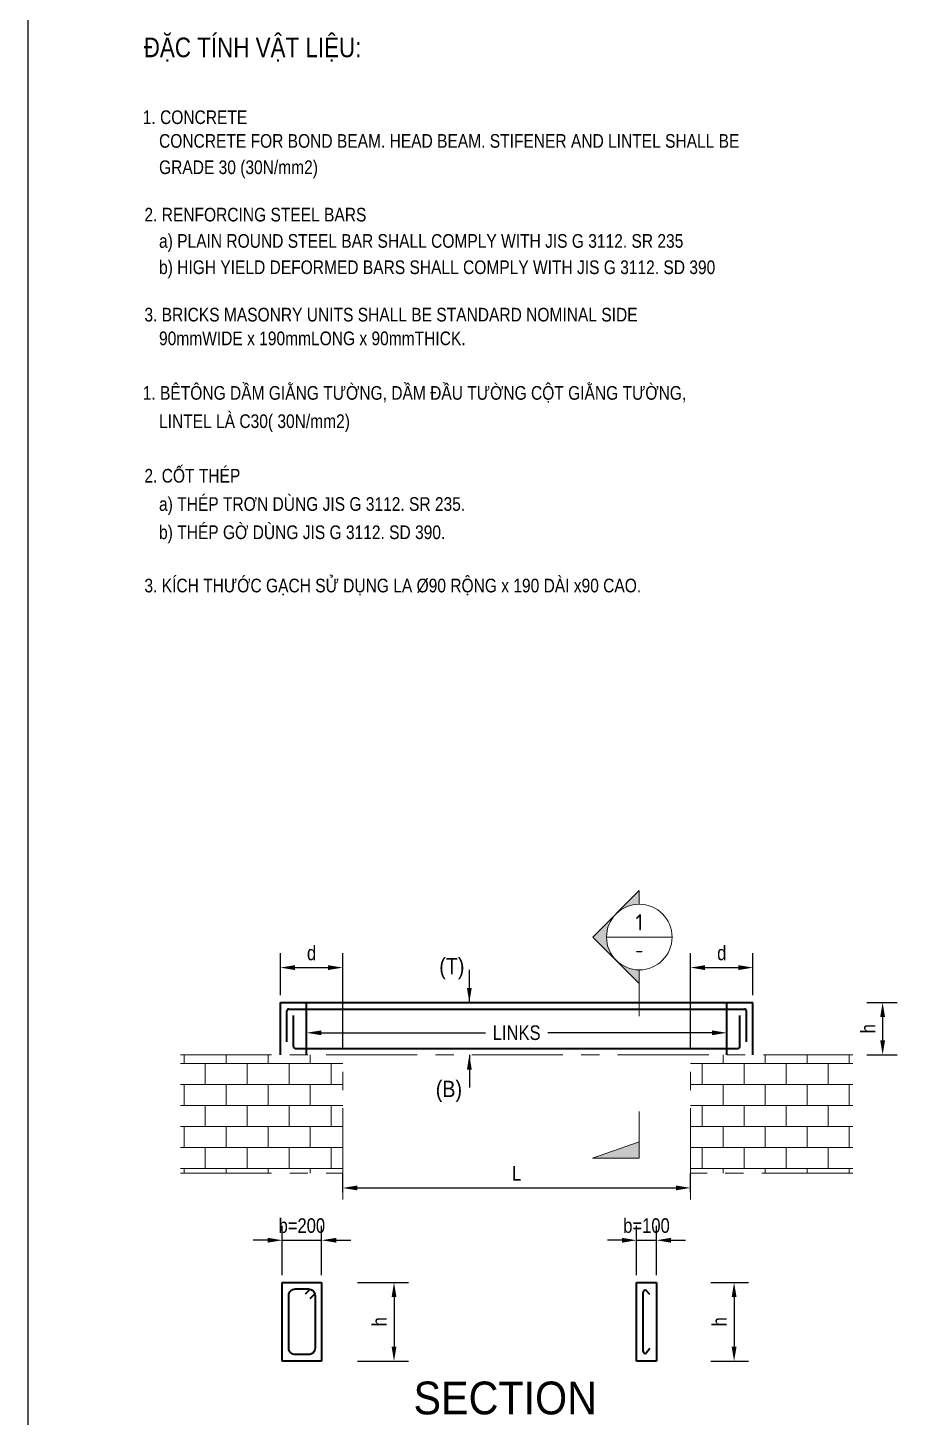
# Model space of a CAD drawing. Header units: millimetres. Extents: x -88960 to 836140, y 175458 to 320791.
# Drawn here: x 806118 to 818051, y 193390 to 212459 of the extents above; entities that cross this region are included whole.
import ezdxf
from ezdxf.enums import TextEntityAlignment as Align

# ---------------------------------------------------------------- set-up
doc = ezdxf.new("R2010")
doc.units = ezdxf.units.MM
doc.header["$LTSCALE"] = 1000
doc.linetypes.add('CENTER', pattern=[2, 1.25, -0.25, 0.25, -0.25])
doc.layers.get('0').update_dxf_attribs({"linetype": 'CONTINUOUS'})
doc.layers.get('DEFPOINTS').update_dxf_attribs({"linetype": 'CONTINUOUS'})
for name, color, linetype, lineweight in [('Ap0101_grid', 145, 'CENTER', 18), ('Ap0102_dim', 145, 'CONTINUOUS', 25), ('Ap0104_leader', 145, 'CONTINUOUS', 25), ('Ap0202_T', 141, 'CONTINUOUS', 25), ('Ap0205_T', 253, 'CONTINUOUS', 50), ('Ap0311_H', 8, 'CONTINUOUS', 15), ('Ap0402_Reinf.S', 6, 'CONTINUOUS', 35)]:
    doc.layers.add(name, color=color, linetype=linetype, lineweight=lineweight)
doc.styles.add('ISOCP', font='isocp.shx')
doc.styles.add('S-TEXT25', font='VN_VNI.shx', dxfattribs={"width": 0.85})
doc.styles.add('S-TEXT50', font='VHELVEN_0.TTF', dxfattribs={"width": 0.9})
doc.dimstyles.new('SDIM_100_STD', dxfattribs={"dimscale": 100, "dimtxt": 2, "dimasz": 2, "dimexe": 2, "dimexo": 1, "dimgap": 1, "dimtad": 1, "dimdec": 0, "dimtxsty": 'S-TEXT25', "dimcen": 2.5, "dimdle": 2, "dimclrd": 256, "dimclre": 256, "dimclrt": 7, "dimadec": 0, "dimazin": 0, "dimtfac": 1, "dimtdec": 0, "dimtix": 1, "dimtmove": 0, "dimatfit": 3, "dimfxl": 1, "dimarcsym": 0})

# ---------------------------------------------------------------- blocks, each defined once
blk = doc.blocks.new('*D980')
at = {"layer": 'Ap0102_dim', "lineweight": -2, "transparency": 16777216}
for p, q in [((810440, 196480), (810440, 196737)), ((815215, 196480), (815215, 196737)), ((810640, 196537), (815015, 196537))]:
    blk.add_line(p, q, dxfattribs=at)
at = {"layer": 'Ap0102_dim', "transparency": 16777216}
for points in [[(810640, 196570), (810640, 196504), (810440, 196537)], [(815015, 196570), (815015, 196504), (815215, 196537)]]:
    blk.add_solid(points, dxfattribs=at)
at = {"layer": 'DEFPOINTS', "color": 0, "transparency": 16777216}
for p in [(815215, 196537), (810440, 196380), (815215, 196380)]:
    blk.add_point(p, dxfattribs=at)
at = {"layer": 'Ap0102_dim', "color": 7, "transparency": 16777216, "insert": (812828, 196737), "char_height": 200, "attachment_point": 5, "style": 'S-TEXT25'}
blk.add_mtext('L', dxfattribs=at)
blk = doc.blocks.new('*D981')
at = {"layer": 'Ap0102_dim', "lineweight": -2, "transparency": 16777216}
for p, q in [((809585, 199183), (809585, 199761)), ((810440, 198462), (810440, 199761)), ((809785, 199561), (810240, 199561))]:
    blk.add_line(p, q, dxfattribs=at)
at = {"layer": 'Ap0102_dim', "transparency": 16777216}
for points in [[(809785, 199594), (809785, 199527), (809585, 199561)], [(810240, 199594), (810240, 199527), (810440, 199561)]]:
    blk.add_solid(points, dxfattribs=at)
at = {"layer": 'DEFPOINTS', "color": 0, "transparency": 16777216}
for p in [(810440, 199561), (809585, 199083), (810440, 198362)]:
    blk.add_point(p, dxfattribs=at)
at = {"layer": 'Ap0102_dim', "color": 7, "transparency": 16777216, "insert": (810013, 199761), "char_height": 200, "attachment_point": 5, "style": 'S-TEXT25'}
blk.add_mtext('d', dxfattribs=at)
blk = doc.blocks.new('*D982')
at = {"layer": 'Ap0102_dim', "lineweight": -2, "transparency": 16777216}
for p, q in [((815215, 198462), (815215, 199761)), ((816071, 199183), (816071, 199761)), ((815415, 199561), (815871, 199561))]:
    blk.add_line(p, q, dxfattribs=at)
at = {"layer": 'Ap0102_dim', "transparency": 16777216}
for points in [[(815415, 199594), (815415, 199527), (815215, 199561)], [(815871, 199594), (815871, 199527), (816071, 199561)]]:
    blk.add_solid(points, dxfattribs=at)
at = {"layer": 'DEFPOINTS', "color": 0, "transparency": 16777216}
for p in [(816071, 199561), (816071, 199083), (815215, 198362)]:
    blk.add_point(p, dxfattribs=at)
at = {"layer": 'Ap0102_dim', "color": 7, "transparency": 16777216, "insert": (815643, 199761), "char_height": 200, "attachment_point": 5, "style": 'S-TEXT25'}
blk.add_mtext('d', dxfattribs=at)
blk = doc.blocks.new('*D983')
at = {"layer": 'Ap0102_dim', "lineweight": -2, "transparency": 16777216}
for p, q in [((817632, 199083), (818051, 199083)), ((817851, 198883), (817851, 198562)), ((817632, 198362), (818051, 198362))]:
    blk.add_line(p, q, dxfattribs=at)
at = {"layer": 'Ap0102_dim', "transparency": 16777216}
for points in [[(817818, 198883), (817884, 198883), (817851, 199083)], [(817818, 198562), (817884, 198562), (817851, 198362)]]:
    blk.add_solid(points, dxfattribs=at)
at = {"layer": 'DEFPOINTS', "color": 0, "transparency": 16777216}
for p in [(817532, 199083), (817532, 198362), (817851, 198362)]:
    blk.add_point(p, dxfattribs=at)
at = {"layer": 'Ap0102_dim', "color": 7, "transparency": 16777216, "insert": (817651, 198722), "char_height": 200, "attachment_point": 5, "rotation": 90, "style": 'S-TEXT25'}
blk.add_mtext('h', dxfattribs=at)
blk = doc.blocks.new('*D984')
at = {"layer": 'Ap0102_dim', "lineweight": -2, "transparency": 16777216}
for p, q in [((815493, 195240), (816012, 195240)), ((815812, 195040), (815812, 194359)), ((815493, 194159), (816012, 194159))]:
    blk.add_line(p, q, dxfattribs=at)
at = {"layer": 'Ap0102_dim', "transparency": 16777216}
for points in [[(815779, 195040), (815846, 195040), (815812, 195240)], [(815779, 194359), (815846, 194359), (815812, 194159)]]:
    blk.add_solid(points, dxfattribs=at)
at = {"layer": 'DEFPOINTS', "color": 0, "transparency": 16777216}
for p in [(815393, 195240), (815393, 194159), (815812, 194159)]:
    blk.add_point(p, dxfattribs=at)
at = {"layer": 'Ap0102_dim', "color": 7, "transparency": 16777216, "insert": (815612, 194700), "char_height": 200, "attachment_point": 5, "rotation": 90, "style": 'S-TEXT25'}
blk.add_mtext('h', dxfattribs=at)
blk = doc.blocks.new('*D985')
at = {"layer": 'Ap0102_dim', "lineweight": -2, "transparency": 16777216}
for p, q in [((810645, 195240), (811345, 195240)), ((811145, 195040), (811145, 194359)), ((810645, 194159), (811345, 194159))]:
    blk.add_line(p, q, dxfattribs=at)
at = {"layer": 'Ap0102_dim', "transparency": 16777216}
for points in [[(811112, 195040), (811178, 195040), (811145, 195240)], [(811112, 194359), (811178, 194359), (811145, 194159)]]:
    blk.add_solid(points, dxfattribs=at)
at = {"layer": 'DEFPOINTS', "color": 0, "transparency": 16777216}
for p in [(810545, 195240), (810545, 194159), (811145, 194159)]:
    blk.add_point(p, dxfattribs=at)
at = {"layer": 'Ap0102_dim', "color": 7, "transparency": 16777216, "insert": (810945, 194700), "char_height": 200, "attachment_point": 5, "rotation": 90, "style": 'S-TEXT25'}
blk.add_mtext('h', dxfattribs=at)
blk = doc.blocks.new('*D986')
at = {"layer": 'Ap0102_dim', "lineweight": -2, "transparency": 16777216}
for p, q in [((809610, 195340), (809610, 196019)), ((810151, 195340), (810151, 196019)), ((809410, 195819), (809210, 195819)), ((809610, 195819), (810151, 195819)), ((810351, 195819), (810551, 195819))]:
    blk.add_line(p, q, dxfattribs=at)
at = {"layer": 'Ap0102_dim', "transparency": 16777216}
for points in [[(809410, 195852), (809410, 195786), (809610, 195819)], [(810351, 195852), (810351, 195786), (810151, 195819)]]:
    blk.add_solid(points, dxfattribs=at)
at = {"layer": 'DEFPOINTS', "color": 0, "transparency": 16777216}
for p in [(810151, 195819), (809610, 195240), (810151, 195240)]:
    blk.add_point(p, dxfattribs=at)
at = {"layer": 'Ap0102_dim', "color": 7, "transparency": 16777216, "insert": (809880, 196019), "char_height": 200, "attachment_point": 5, "style": 'S-TEXT25'}
blk.add_mtext('b=200', dxfattribs=at)
blk = doc.blocks.new('*D987')
at = {"layer": 'Ap0102_dim', "lineweight": -2, "transparency": 16777216}
for p, q in [((814475, 195340), (814475, 196019)), ((814745, 195340), (814745, 196019)), ((814275, 195819), (814075, 195819)), ((814475, 195819), (814745, 195819)), ((814945, 195819), (815145, 195819))]:
    blk.add_line(p, q, dxfattribs=at)
at = {"layer": 'Ap0102_dim', "transparency": 16777216}
for points in [[(814275, 195852), (814275, 195786), (814475, 195819)], [(814945, 195852), (814945, 195786), (814745, 195819)]]:
    blk.add_solid(points, dxfattribs=at)
at = {"layer": 'DEFPOINTS', "color": 0, "transparency": 16777216}
for p in [(814745, 195819), (814475, 195240), (814745, 195240)]:
    blk.add_point(p, dxfattribs=at)
at = {"layer": 'Ap0102_dim', "color": 7, "transparency": 16777216, "insert": (814610, 196019), "char_height": 200, "attachment_point": 5, "style": 'S-TEXT25'}
blk.add_mtext('b=100', dxfattribs=at)
blk = doc.blocks.new('*D1003')
at = {"layer": 'Ap0102_dim', "lineweight": -2, "transparency": 16777216}
for p, q in [((809945, 198983), (809945, 198466)), ((815711, 198983), (815711, 198466)), ((810145, 198666), (812400, 198666)), ((815511, 198666), (813256, 198666))]:
    blk.add_line(p, q, dxfattribs=at)
at = {"layer": 'Ap0102_dim', "transparency": 16777216}
for points in [[(810145, 198699), (810145, 198633), (809945, 198666)], [(815511, 198699), (815511, 198633), (815711, 198666)]]:
    blk.add_solid(points, dxfattribs=at)
at = {"layer": 'DEFPOINTS', "color": 0, "transparency": 16777216}
for p in [(809945, 199083), (815711, 199083), (815711, 198666)]:
    blk.add_point(p, dxfattribs=at)
at = {"layer": 'Ap0102_dim', "color": 7, "transparency": 16777216, "insert": (812828, 198666), "char_height": 200, "attachment_point": 5, "style": 'S-TEXT25'}
blk.add_mtext('LINKS', dxfattribs=at)
blk = doc.blocks.new('S002g')
h = blk.add_hatch(color=256)
h.paths.add_polyline_path([(0, 7.07), (0, 5, 0.198356), (-3.53, 3.54)])
h.paths.add_polyline_path([(0, -5), (0, -7.07), (-7.07, 0), (-3.54, 3.53, 0.667404)])
at = {"color": 0, "linetype": 'ByBlock'}
for p, q in [((-7.07, 0), (0, 7.07)), ((0, 7.07), (0, 5)), ((0, -7.07), (-7.07, 0))]:
    blk.add_line(p, q, dxfattribs=at)
at = {"color": 0}
blk.add_line((5, 0), (-5, 0), dxfattribs=at)
at = {"color": 0, "linetype": 'ByBlock'}
blk.add_lwpolyline([(0, -5), (0, -12.07)], dxfattribs=at)
at = {"color": 0}
blk.add_circle((0, 0), 5, dxfattribs=at)
at = {"color": 0, "linetype": 'ByBlock', "style": 'ISOCP'}
blk.add_attdef('SM', text='', height=2.5, dxfattribs=at).set_placement((0, 1), align=Align.CENTER)
at = {"color": 7, "linetype": 'ByBlock', "style": 'ISOCP'}
blk.add_attdef('DN', text='', height=2, dxfattribs=at).set_placement((0, -1), align=Align.TOP_CENTER)
blk = doc.blocks.new('S002gt')
at = {"linetype": 'ByBlock'}
blk.add_hatch(color=0, dxfattribs=at).paths.add_polyline_path([(0, -4.64), (0, -7.14), (-7.14, -7.14)])
at = {"color": 0, "linetype": 'ByBlock'}
blk.add_line((0, 0), (0, -7.14), dxfattribs=at)
blk.add_lwpolyline([(0, -7.14), (-7.14, -7.14), (0, -4.64)], close=True, dxfattribs=at)

msp = doc.modelspace()

# ---------------------------------------------------------------- hatches: boundary and pattern name
at = {"layer": 'Ap0311_H'}
h = msp.add_hatch(dxfattribs=at)
h.set_pattern_fill('AR-B816', color=256, scale=36.036, style=0)
h.set_pattern_definition([(0, (756948.1, 152116.67), (0, 288.288), []), (90, (756948.1, 152116.67), (-288.288, 288.288), [288.288, -288.288])])
h.paths.add_polyline_path([(808213.79783, 198361.89823), (808213.79783, 196740.27823), (810440.46545, 196740.27823), (810440.46545, 198361.89823)])
h = msp.add_hatch(dxfattribs=at)
h.set_pattern_fill('AR-B816', color=256, scale=36.036, style=0)
h.set_pattern_definition([(180, (868707.6, 152116.67), (0, 288.288), []), (90, (868707.6, 152116.67), (288.288, 288.288), [288.288, -288.288])])
h.paths.add_polyline_path([(815215.23545, 198361.89823), (817441.90308, 198361.89823), (817441.90308, 196740.27823), (815215.23545, 196740.27823)])

# ---------------------------------------------------------------- linework, layer by layer
at = {"layer": 'Ap0101_grid'}
for p, q in [((808213.79783, 198361.89823), (817441.90308, 198361.89823)), ((810440.46545, 196379.91823), (810440.46545, 198361.89823)), ((815215.23545, 196379.91823), (815215.23545, 198361.89823)), ((808213.79783, 196740.27823), (810440.46545, 196740.27823)), ((817441.90308, 196740.27823), (815215.23545, 196740.27823))]:
    msp.add_line(p, q, dxfattribs=at)
at = {"layer": 'Ap0202_T'}
msp.add_line((806118.37197, 233157.86132), (806118.37197, 177157.91732), dxfattribs=at)
at = {"layer": 'Ap0402_Reinf.S'}
for p, q in [((809584.61045, 198361.89823), (809584.61045, 199082.61823)), ((809584.61045, 199082.61823), (816071.09045, 199082.61823)), ((809944.97045, 198361.89823), (809944.97045, 199082.61823)), ((815710.73045, 198361.89823), (815710.73045, 199082.61823)), ((816071.09045, 198361.89823), (816071.09045, 199082.61823)), ((809674.70045, 198542.07823), (809674.70045, 198965.50123)), ((809701.72745, 198992.52823), (815953.97345, 198992.52823)), ((809764.79045, 198479.01523), (809764.79045, 198902.43823)), ((815890.91045, 198479.01523), (815890.91045, 198902.43823)), ((815981.00045, 198542.07823), (815981.00045, 198965.50123)), ((809791.81745, 198451.98823), (815863.88345, 198451.98823)), ((809609.96989, 195240.0663), (810150.50989, 195240.0663)), ((809609.96989, 194158.9863), (809609.96989, 195240.0663)), ((809929.94364, 195083.20331), (809993.64689, 195146.90656)), ((809993.64689, 195019.50006), (810057.35014, 195083.20331)), ((810150.50989, 195240.0663), (810150.50989, 194158.9863)), ((814474.82989, 195240.0663), (814745.09989, 195240.0663)), ((814474.82989, 194158.9863), (814474.82989, 195240.0663)), ((814564.91989, 194292.80691), (814564.91989, 195106.2457)), ((814655.00989, 195074.97272), (814604.03373, 195130.41938)), ((814745.09989, 195240.0663), (814745.09989, 194158.9863)), ((814655.00989, 194334.9703), (814604.03373, 194268.63322)), ((810150.50989, 194158.9863), (809609.96989, 194158.9863)), ((814745.09989, 194158.9863), (814474.82989, 194158.9863))]:
    msp.add_line(p, q, dxfattribs=at)
msp.add_lwpolyline([(809790.14989, 195149.9763), (809970.32989, 195149.9763, -0.4142135624), (810060.41989, 195059.8863), (810060.41989, 194339.1663, -0.4142135624), (809970.32989, 194249.0763), (809790.14989, 194249.0763, -0.4142135624), (809700.05989, 194339.1663), (809700.05989, 195059.8863, -0.4142135624)], format="xyb", close=True, dxfattribs=at)
for centre, start, end in [((809701.72745, 198965.50123), 90, 180), ((815953.97345, 198965.50123), 0, 90), ((809791.81745, 198479.01523), 180, 270), ((815863.88345, 198479.01523), 270, 0), ((814591.94689, 195106.2457), 63.434948823, 180), ((814591.94689, 194292.80691), 180, 296.565051177)]:
    msp.add_arc(centre, 27.027, start, end, dxfattribs=at)

# ---------------------------------------------------------------- block references
at = {"layer": 'Ap0311_H', "xscale": 90.09, "yscale": 90.09, "zscale": 90.09}
msp.add_blockref('S002g', (814511.45681, 199979.95432), dxfattribs=at).add_auto_attribs({'SM': '1', 'DN': '-'})
msp.add_blockref('S002gt', (814511.45681, 197587.13165), dxfattribs=at)

# ---------------------------------------------------------------- texts
at = {"layer": 'Ap0202_T', "color": 3, "style": 'S-TEXT25', "width": 0.85}
msp.add_text('ÑAËC TÍNH VAÄT LIEÄU:', height=270.2591892, dxfattribs=at).set_placement((807709.68776, 212054.82022))
at = {"layer": 'Ap0202_T', "style": 'S-TEXT25'}
for s, height, width, p in [('1. CONCRETE', 187.6649784, 0.85, (807696.43457, 211137.68377)), ('   CONCRETE FOR BOND BEAM. HEAD BEAM. STIFENER AND LINTEL SHALL BE', 187.6649784, 0.85, (807742.01035, 210812.39481)), ('   GRADE 30 (30N/mm2)', 187.6649784, 0.85, (807742.01035, 210451.36013)), ('2. RENFORCING STEEL BARS', 187.6649784, 0.85, (807719.22246, 209800.7822)), ('   a) PLAIN ROUND STEEL BAR SHALL COMPLY WITH JIS G 3112. SR 235', 187.6649784, 0.85, (807742.01035, 209439.74753)), ('   b) HIGH YIELD DEFORMED BARS SHALL COMPLY WITH JIS G 3112. SD 390', 187.6649784, 0.85, (807742.01035, 209078.71285)), ('3. BRICKS MASONRY UNITS SHALL BE STANDARD NOMINAL SIDE', 187.6649784, 0.85, (807719.22246, 208428.13492)), ('   90mmWIDE x 190mmLONG x 90mmTHICK.', 187.6649784, 0.85, (807742.01035, 208102.84596)), ('1. BEÂTOÂNG DAÀM GIAÈNG TÖÔØNG, DAÀM ÑAÀU TÖÔØNG COÄT GIAÈNG TÖÔØNG,', 187.6649784, 0.85, (807696.43457, 207353.96732)), ('   LINTEL LAØ C30( 30N/mm2)', 187.6649784, 0.85, (807742.01035, 206966.12336)), ('2. COÁT THEÙP', 187.6649784, 0.85, (807719.22246, 206217.24473)), ('   a) THEÙP TRÔN DUØNG JIS G 3112. SR 235.', 187.6649784, 0.85, (807742.01035, 205829.40077)), ('   b) THEÙP GÔØ DUØNG JIS G 3112. SD 390.', 187.6649784, 0.85, (807742.01035, 205441.55681)), ('3. KÍCH THÖÔÙC GAÏCH SÖÛ DUÏNG LA Ø90 ROÄNG x 190 DAØI x90 CAO.', 187.6649784, 0.85, (807719.22246, 204710.55104)), ('(T)', 225.225, 0.9, (811765.54624, 199467.40125)), ('(B)', 225.225, 0.9, (811717.63673, 197783.37183))]:
    msp.add_text(s, height=height, dxfattribs=dict(at, width=width)).set_placement(p)
at = {"layer": 'Ap0205_T', "ltscale": 100, "style": 'S-TEXT50', "width": 0.9}
msp.add_text('SECTION', height=450.45, dxfattribs=at).set_placement((811412.8772, 193429.09299))

# ---------------------------------------------------------------- dimensions: what is measured, and where the dimension line sits
at = {"layer": 'Ap0102_dim'}
for base, p1, p2, text, picture, middle in [((810440.46545, 199560.51046), (809584.61045, 199082.61823), (810440.46545, 198361.89823), 'd', '*D981', (810012.53795, 199760.51046)), ((816071.09045, 199560.51046), (815215.23545, 198361.89823), (816071.09045, 199082.61823), 'd', '*D982', (815643.16295, 199760.51046)), ((815215.23545, 196536.84381), (810440.46545, 196379.91823), (815215.23545, 196379.91823), 'L', '*D980', (812827.85045, 196736.84381)), ((810150.50989, 195819.0506), (809609.96989, 195240.0663), (810150.50989, 195240.0663), 'b=200', '*D986', (809880.23989, 196019.0506)), ((814745.09989, 195819.0506), (814474.82989, 195240.0663), (814745.09989, 195240.0663), 'b=100', '*D987', (814609.96489, 196019.0506))]:
    dim = msp.add_linear_dim(base=base, p1=p1, p2=p2, text=text, dimstyle='SDIM_100_STD', dxfattribs=at)
    dim.commit()
    dim.dimension.update_dxf_attribs({"geometry": picture, "text_midpoint": middle})
dim = msp.add_linear_dim(base=(815710.73045, 198666.11393), p1=(809944.97045, 199082.61823), p2=(815710.73045, 199082.61823), text='LINKS', dimstyle='SDIM_100_STD', override={"dimtad": 0}, dxfattribs=at)
dim.commit()
dim.dimension.update_dxf_attribs({"geometry": '*D1003', "text_midpoint": (812827.85045, 198666.11393)})
for base, p1, p2, picture, middle in [((817850.97704, 198361.89823), (817531.99308, 199082.61823), (817531.99308, 198361.89823), '*D983', (817650.97704, 198722.25823)), ((811145.06873, 194158.9863), (810545.37322, 195240.0663), (810545.37322, 194158.9863), '*D985', (810945.06873, 194699.5263)), ((815812.24602, 194158.9863), (815393.11612, 195240.0663), (815393.11612, 194158.9863), '*D984', (815612.24602, 194699.5263))]:
    dim = msp.add_linear_dim(base=base, p1=p1, p2=p2, angle=90, text='h', dimstyle='SDIM_100_STD', dxfattribs=at)
    dim.commit()
    dim.dimension.update_dxf_attribs({"geometry": picture, "text_midpoint": middle})

# ---------------------------------------------------------------- leaders
at = {"layer": 'Ap0104_leader'}
for points in [[(812178.59414, 199082.61823), (812178.59414, 199529.20931)], [(812178.59414, 198361.89823), (812178.59414, 197915.30716)]]:
    msp.add_leader(points, dimstyle='SDIM_100_STD', dxfattribs=at)

doc.saveas('drawing.dxf')
